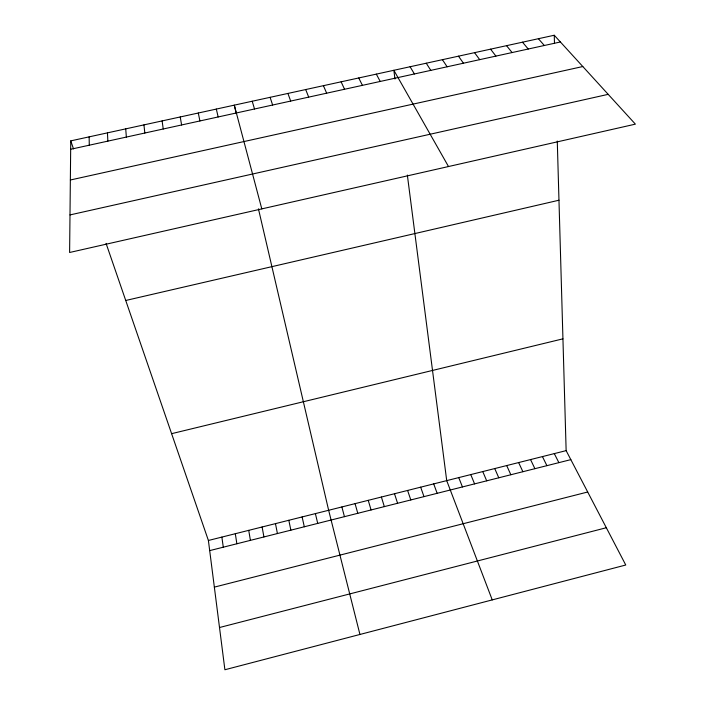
<?xml version="1.0" encoding="UTF-8"?>
<svg xmlns="http://www.w3.org/2000/svg" width="705" height="705" viewBox="0 0 705 705"><rect width="100%" height="100%" fill="white"/><g stroke="black" fill="none" stroke-linecap="round" stroke-linejoin="round"><path stroke-width="1.06" d="M70.756 140.877L69.61 252.487L635.39 124.142L554.253 35.25L70.756 140.877L73.514 148.887M219.511 627.52L606.326 527.737M214.355 587.124L587.697 492.002M209.693 550.614L570.83 459.634M208.398 540.479L566.141 450.636L625.758 565.013L224.895 669.75L208.398 540.479L106.067 243.384M171.606 433.672L562.942 338.841M125.737 300.48L558.968 200.22M69.998 214.919L608.186 94.347M70.359 179.995L582.806 66.534M70.667 149.275L560.387 41.974M538.391 38.713L544.33 45.499M522.493 42.185L528.239 49.024M506.551 45.675L512.094 52.558M490.574 49.165L495.915 56.1M474.553 52.663L479.7 59.652M458.497 56.171L463.441 63.221M442.396 59.687L447.137 66.79M426.261 63.212L430.79 70.368M410.081 66.746L414.408 73.963M448.503 166.539L393.857 70.288L394.976 79.013M376.32 74.122L380.224 81.454M554.297 453.615L558.88 462.647M358.739 77.964L362.414 85.349M542.436 456.593L546.904 465.661M530.548 459.581L534.901 468.684M518.633 462.568L522.89 471.715M341.105 81.815L344.56 89.262M506.701 465.564L510.843 474.747M494.751 468.569L498.779 477.787M323.419 85.675L326.653 93.192M482.775 471.575L486.688 480.828M470.773 474.588L474.58 483.886M305.697 89.553L308.693 97.123M458.752 477.602L462.445 486.943M492.24 599.902L446.714 480.634L407.349 175.06M433.698 483.894L437.153 493.315M287.913 93.439L290.689 101.071M420.656 487.173L423.996 496.628M407.596 490.451L410.803 499.951M270.094 97.325L272.632 105.027M394.5 493.738L397.585 503.282M381.387 497.034L384.34 506.613M252.214 101.238L254.523 108.993M368.239 500.338L371.077 509.962M355.064 503.643L357.779 513.311M341.872 506.957L344.454 516.668M261.802 208.891L234.298 105.151L236.184 113.249M359.938 634.465L328.645 510.279L258.435 208.83M315.391 513.61L317.717 523.401M216.32 109.072L218.162 116.959M302.11 516.941L304.313 526.776M288.803 520.281L290.883 530.16M198.299 113.011L199.903 120.96M275.47 523.63L277.418 533.553M262.11 526.987L263.926 536.946M180.233 116.959L181.599 124.97M248.724 530.345L250.407 540.356M235.311 533.72L236.862 543.766M221.863 537.095L223.291 547.186M162.115 120.916L163.234 128.989M143.943 124.891L144.825 133.025M125.719 128.874L126.362 137.07M107.451 132.857L107.856 141.123M554.253 35.25L554.474 42.952M557.276 141.053L566.141 450.636M89.13 136.867L89.288 145.195"/></g></svg>
